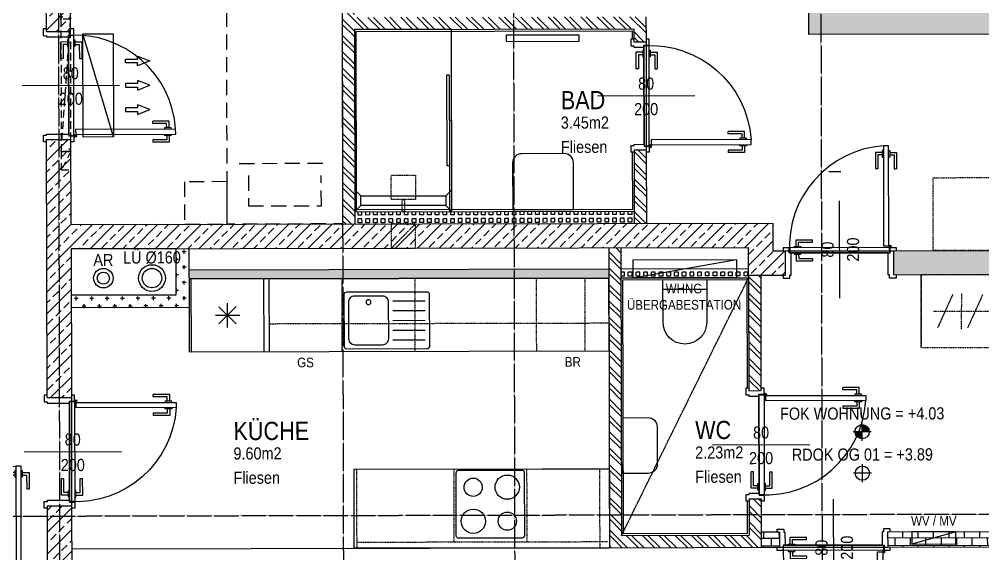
# Model space of a CAD drawing. Header units: millimetres. Extents: x -378801 to -302223, y -36469 to 154078.
# Drawn here: x -330827 to -322898, y 2559 to 6959 of the extents above; entities that cross this region are included whole.
import ezdxf
from ezdxf.enums import TextEntityAlignment as Align

# ---------------------------------------------------------------- set-up
doc = ezdxf.new("R2010")
doc.units = ezdxf.units.MM
doc.linetypes.add('HIDDEN2', pattern=[0.1875, 0.125, -0.0625])
doc.linetypes.add('STRICHPUNKT', pattern=[1, 0.5, -0.25, 0, -0.25])
for name, color, linetype in [('00-AUF---------M0', 8, 'Continuous'), ('00_HLP---------M0', 6, 'Continuous'), ('00_HLP-G00-L01-M0', 6, 'Continuous'), ('01-ANS-G00-L01-M0', 8, 'Continuous'), ('01-SYM-G00-L01-M0', 8, 'Continuous'), ('01-TXT---------M0', 1, 'Continuous'), ('01-TXT---------PP', 1, 'Continuous'), ('01-TXT-G00-L01-M0', 1, 'Continuous'), ('02-AXO-G00-L01-M0', 8, 'STRICHPUNKT'), ('02-FIL-G00-L01-ORANGE', 40, 'Continuous'), ('02-FIL-G00-L01-STB', 8, 'Continuous'), ('02-FLI-G00-L01-M0', 141, 'Continuous'), ('02-HID-G00-L01-M0', 8, 'HIDDEN2'), ('02-TWA---------M0', 4, 'Continuous'), ('02-TWA-G00-L01-M0', 4, 'Continuous'), ('02-ZWA---------M0', 2, 'Continuous'), ('02-ZWA-G00-L01-M0', 2, 'Continuous'), ('03-ANS-G00-L01-M0', 8, 'Continuous'), ('03-HID-G00-L01-M0', 8, 'HIDDEN2'), ('03-SYM-G00-L01-M0', 8, 'Continuous'), ('05-STO--------M0', 1, 'Continuous'), ('05-SYM---------M0', 8, 'Continuous'), ('05-SYM--------M0', 8, 'Continuous'), ('05-SYM-G00-L01-M0', 8, 'Continuous'), ('05-TXT--------M0', 8, 'Continuous'), ('05-TXT-G00-L01-M0', 8, 'Continuous'), ('07-SAN-G00-L01-FBHZG-EVERT', 8, 'Continuous'), ('07-SAN-G00-L01-KLIMA', 8, 'Continuous'), ('07-SAN-G00-L01-Küche', 8, 'Continuous'), ('07-SAN-G00-L01-M0', 8, 'Continuous'), ('07-SYM-G00-L01-M0', 8, 'STRICHPUNKT'), ('07_MOB-G00-L01-M0', 6, 'HIDDEN2')]:
    doc.layers.add(name, color=color, linetype=linetype)
doc.styles.add('ARIAL', font='arial.ttf', dxfattribs={"width": 0.85})
pattern_1 = [(135.12216, (-392171.63, -40382.8), (-67.20816, -67.49537), []), (135.12216, (-392171.72, -40337.9), (-67.20816, -67.49537), [])]
pattern_2 = [(0.12216, (-392171.63, -40382.8), (-0.13539, 63.499856), []), (90.12216, (-392171.63, -40382.8), (-126.99971, -0.27078), [63.5, -63.5]), (90.12216, (-392108.13, -40382.67), (-126.99971, -0.27078), [-63.5, 63.5])]
pattern_3 = [(90.122164, (-392171.63, -40382.8), (-31.749928, -0.067696), [31.75, -31.75]), (180.122164, (-392171.63, -40382.8), (0.067696, -31.749928), [31.75, -31.75])]
pattern_4 = [(45.12216, (-392171.63, -40382.8), (-89.99383, 89.61088), []), (45.12216, (-392081.83, -40382.61), (-89.99383, 89.61088), [63.5, -31.75])]

# ---------------------------------------------------------------- blocks, each defined once
blk = doc.blocks.new('TÜR-80_20er-WAND')
at = {"layer": '00_HLP---------M0'}
for points in [[(-0.3575, 0.045), (-0.3575, 0.101), (-0.2225, 0.101)], [(-0.3375, 0.045), (-0.3375, 0.081), (-0.2225, 0.081)], [(-0.2225, 0.081), (-0.2225, 0.101)], [(-0.375, 0.035), (-0.375, 0.045), (-0.32, 0.045), (-0.32, 0.035)], [(0.4, -0.007), (-0.4, -0.007)], [(-0.375, -0.007), (-0.375, -0.017), (-0.32, -0.017), (-0.32, -0.007)], [(-0.3575, -0.017), (-0.3575, -0.073), (-0.2225, -0.073)], [(-0.3375, -0.017), (-0.3375, -0.053), (-0.2225, -0.053)], [(-0.2225, -0.053), (-0.2225, -0.073)]]:
    blk.add_lwpolyline(points, dxfattribs=at)
blk.add_lwpolyline([(0.4115, 0.035), (-0.4115, 0.035), (-0.4115, 0.035), (-0.4115, -0.007), (0.4115, -0.007)], close=True, dxfattribs=at)
at = {"layer": '02-TWA---------M0'}
for points in [[(-0.445, -0.19), (-0.445, 0.01)], [(0.445, -0.19), (0.445, 0.01)]]:
    blk.add_lwpolyline(points, dxfattribs=at)
at = {"layer": '05-STO--------M0'}
for points in [[(-0.465, -0.19), (-0.465, -0.215), (-0.41, -0.215), (-0.41, -0.19), (-0.4, -0.19), (-0.4, -0.007), (-0.415, -0.007), (-0.415, 0.035), (-0.465, 0.035), (-0.465, 0.01)], [(0.465, -0.19), (0.465, -0.215), (0.41, -0.215), (0.41, -0.19), (0.4, -0.19), (0.4, -0.007), (0.415, -0.007), (0.415, 0.035), (0.465, 0.035), (0.465, 0.01)]]:
    blk.add_lwpolyline(points, dxfattribs=at)
at = {"layer": '05-SYM---------M0'}
for points in [[(0.352, 0.8185), (0.296, 0.8185), (0.296, 0.6835)], [(0.352, 0.7985), (0.316, 0.7985), (0.316, 0.6835)], [(0.362, 0.836), (0.352, 0.836), (0.352, 0.781), (0.362, 0.781)], [(0.404, 0.836), (0.414, 0.836), (0.414, 0.781), (0.404, 0.781)], [(0.414, 0.8185), (0.47, 0.8185), (0.47, 0.6835)], [(0.414, 0.7985), (0.45, 0.7985), (0.45, 0.6835)], [(0.316, 0.6835), (0.296, 0.6835)], [(0.45, 0.6835), (0.47, 0.6835)]]:
    blk.add_lwpolyline(points, dxfattribs=at)
at = {"layer": '05-SYM--------M0'}
blk.add_lwpolyline([(0.404, 0.0495), (0.404, 0.8725), (0.404, 0.8725), (0.362, 0.8725), (0.362, 0.0495)], close=True, dxfattribs=at)
for points in [[(0.41, 0.046), (0.42, 0.046)], [(0.415, 0.041), (0.415, 0.051)]]:
    blk.add_lwpolyline(points, dxfattribs=at)
blk.add_circle((0.415, 0.046), 0.01, dxfattribs=at)
blk.add_arc((0.415, 0.046), 0.8282, 93.66912, 183.66912, dxfattribs=at)
blk = doc.blocks.new('05-TXT')
at = {"layer": '05-TXT--------M0'}
blk.add_line((-0.4, 0), (0.4, 0), dxfattribs=at)
at = {"layer": '05-TXT--------M0', "color": 8, "style": 'ARIAL', "width": 0.85}
blk.add_attdef('BREITE', text='', height=0.1, dxfattribs=at).set_placement((0, 0.05), align=Align.CENTER)
blk.add_attdef('HÖHE', text='', height=0.1, rotation=360, dxfattribs=at).set_placement((0, -0.06), align=Align.TOP_CENTER)
blk = doc.blocks.new('Kühlschrank')
blk.add_lwpolyline([(-0.3, 0), (0.3, 0), (0.3, -0.6), (-0.3, -0.6)], close=True)
for points in [[(0.0707, -0.2293), (-0.0707, -0.3707)], [(-0.0707, -0.2293), (0.0707, -0.3707)], [(0, -0.2), (0, -0.4)], [(-0.1, -0.3), (0.1, -0.3)]]:
    blk.add_lwpolyline(points)
blk = doc.blocks.new('kochfeld')
blk.add_lwpolyline([(-0.28, -0.55), (-0.28, -0.03, -0.414214), (-0.26, -0.01), (0.26, -0.01, -0.414214), (0.28, -0.03), (0.28, -0.55, -0.414214), (0.26, -0.57), (-0.26, -0.57, -0.414214)], format="xyb", close=True)
for centre, radius in [((-0.14, -0.15), 0.075), ((0.14, -0.15), 0.1), ((-0.14, -0.43), 0.1), ((0.14, -0.43), 0.075)]:
    blk.add_circle(centre, radius)
blk = doc.blocks.new('Spüle')
for points in [[(0.4, -0.02), (-0.26, -0.02, 0.414214), (-0.28, -0.04), (-0.28, -0.47, 0.414214), (-0.26, -0.49), (0.4, -0.49, 0.414214), (0.42, -0.47), (0.42, -0.04, 0.414214)], [(-0.195, -0.055), (0.035, -0.055, -0.414214), (0.085, -0.105), (0.085, -0.405, -0.414214), (0.035, -0.455), (-0.195, -0.455, -0.414214), (-0.245, -0.405), (-0.245, -0.105, -0.414214)]]:
    blk.add_lwpolyline(points, format="xyb", close=True)
for points in [[(0.12, -0.095), (0.385, -0.095)], [(0.12, -0.175), (0.385, -0.175)], [(0.12, -0.255), (0.385, -0.255)], [(0.12, -0.335), (0.385, -0.335)], [(0.12, -0.415), (0.385, -0.415)]]:
    blk.add_lwpolyline(points)
blk.add_circle((-0.08, -0.405), 0.02)
blk = doc.blocks.new('TÜR-80_12-5er-WAND')
at = {"layer": '00_HLP---------M0'}
blk.add_lwpolyline([(-0.025, 0.4115), (-0.025, -0.4115), (-0.025, -0.4115), (0.017, -0.4115), (0.017, 0.4115)], close=True, dxfattribs=at)
for points in [[(0.017, 0.4), (0.017, -0.4)], [(-0.035, -0.3575), (-0.091, -0.3575), (-0.091, -0.2225)], [(-0.071, -0.2225), (-0.091, -0.2225)], [(-0.035, -0.3375), (-0.071, -0.3375), (-0.071, -0.2225)], [(0.027, -0.3575), (0.083, -0.3575), (0.083, -0.2225)], [(0.027, -0.3375), (0.063, -0.3375), (0.063, -0.2225)], [(0.063, -0.2225), (0.083, -0.2225)], [(-0.025, -0.375), (-0.035, -0.375), (-0.035, -0.32), (-0.025, -0.32)], [(0.017, -0.375), (0.027, -0.375), (0.027, -0.32), (0.017, -0.32)]]:
    blk.add_lwpolyline(points, dxfattribs=at)
at = {"layer": '02-ZWA---------M0'}
for points in [[(0.125, 0.445), (0, 0.445)], [(0.125, -0.445), (0, -0.445)]]:
    blk.add_lwpolyline(points, dxfattribs=at)
at = {"layer": '05-STO--------M0'}
for points in [[(0.125, 0.465), (0.15, 0.465), (0.15, 0.41), (0.125, 0.41), (0.125, 0.4), (0.017, 0.4), (0.017, 0.415), (-0.025, 0.415), (-0.025, 0.465), (0, 0.465)], [(0.125, -0.465), (0.15, -0.465), (0.15, -0.41), (0.125, -0.41), (0.125, -0.4), (0.017, -0.4), (0.017, -0.415), (-0.025, -0.415), (-0.025, -0.465), (0, -0.465)]]:
    blk.add_lwpolyline(points, dxfattribs=at)
at = {"layer": '05-SYM---------M0'}
for points in [[(-0.826, 0.404), (-0.826, 0.414), (-0.771, 0.414), (-0.771, 0.404)], [(-0.8085, 0.414), (-0.8085, 0.47), (-0.6735, 0.47)], [(-0.7885, 0.414), (-0.7885, 0.45), (-0.6735, 0.45)], [(-0.6735, 0.45), (-0.6735, 0.47)], [(-0.826, 0.362), (-0.826, 0.352), (-0.771, 0.352), (-0.771, 0.362)], [(-0.8085, 0.352), (-0.8085, 0.296), (-0.6735, 0.296)], [(-0.7885, 0.352), (-0.7885, 0.316), (-0.6735, 0.316)], [(-0.6735, 0.316), (-0.6735, 0.296)]]:
    blk.add_lwpolyline(points, dxfattribs=at)
at = {"layer": '05-SYM--------M0'}
blk.add_lwpolyline([(-0.0395, 0.404), (-0.8625, 0.404), (-0.8625, 0.404), (-0.8625, 0.362), (-0.0395, 0.362)], close=True, dxfattribs=at)
for points in [[(-0.031, 0.415), (-0.041, 0.415)], [(-0.036, 0.41), (-0.036, 0.42)]]:
    blk.add_lwpolyline(points, dxfattribs=at)
blk.add_circle((-0.036, 0.415), 0.01, dxfattribs=at)
blk.add_arc((-0.036, 0.415), 0.8282, 183.66912, 273.66912, dxfattribs=at)
blk = doc.blocks.new('TÜR-80_10er-WAND')
at = {"layer": '00_HLP---------M0'}
for points in [[(-0.3575, 0.027), (-0.3575, 0.083), (-0.2225, 0.083)], [(-0.2225, 0.063), (-0.2225, 0.083)], [(0.4, 0.017), (-0.4, 0.017)], [(-0.375, 0.017), (-0.375, 0.027), (-0.32, 0.027), (-0.32, 0.017)], [(-0.3375, 0.027), (-0.3375, 0.063), (-0.2225, 0.063)], [(-0.375, -0.025), (-0.375, -0.035), (-0.32, -0.035), (-0.32, -0.025)], [(-0.3575, -0.035), (-0.3575, -0.091), (-0.2225, -0.091)], [(-0.3375, -0.035), (-0.3375, -0.071), (-0.2225, -0.071)], [(-0.2225, -0.071), (-0.2225, -0.091)]]:
    blk.add_lwpolyline(points, dxfattribs=at)
blk.add_lwpolyline([(0.4115, -0.025), (-0.4115, -0.025), (-0.4115, -0.025), (-0.4115, 0.017), (0.4115, 0.017)], close=True, dxfattribs=at)
at = {"layer": '02-ZWA---------M0'}
for points in [[(-0.445, 0.1), (-0.445, 0)], [(0.445, 0.1), (0.445, 0)]]:
    blk.add_lwpolyline(points, dxfattribs=at)
at = {"layer": '05-STO--------M0'}
for points in [[(-0.465, 0.1), (-0.465, 0.125), (-0.41, 0.125), (-0.41, 0.1), (-0.4, 0.1), (-0.4, 0.017), (-0.415, 0.017), (-0.415, -0.025), (-0.465, -0.025), (-0.465, 0)], [(0.465, 0.1), (0.465, 0.125), (0.41, 0.125), (0.41, 0.1), (0.4, 0.1), (0.4, 0.017), (0.415, 0.017), (0.415, -0.025), (0.465, -0.025), (0.465, 0)]]:
    blk.add_lwpolyline(points, dxfattribs=at)
at = {"layer": '05-SYM---------M0'}
for points in [[(0.352, -0.8085), (0.296, -0.8085), (0.296, -0.6735)], [(0.316, -0.6735), (0.296, -0.6735)], [(0.352, -0.7885), (0.316, -0.7885), (0.316, -0.6735)], [(0.414, -0.8085), (0.47, -0.8085), (0.47, -0.6735)], [(0.414, -0.7885), (0.45, -0.7885), (0.45, -0.6735)], [(0.45, -0.6735), (0.47, -0.6735)], [(0.362, -0.826), (0.352, -0.826), (0.352, -0.771), (0.362, -0.771)], [(0.404, -0.826), (0.414, -0.826), (0.414, -0.771), (0.404, -0.771)]]:
    blk.add_lwpolyline(points, dxfattribs=at)
at = {"layer": '05-SYM--------M0'}
blk.add_lwpolyline([(0.404, -0.0395), (0.404, -0.8625), (0.404, -0.8625), (0.362, -0.8625), (0.362, -0.0395)], close=True, dxfattribs=at)
for points in [[(0.41, -0.036), (0.42, -0.036)], [(0.415, -0.031), (0.415, -0.041)]]:
    blk.add_lwpolyline(points, dxfattribs=at)
blk.add_circle((0.415, -0.036), 0.01, dxfattribs=at)
blk.add_arc((0.415, -0.036), 0.8282, 176.33088, 266.33088, dxfattribs=at)
blk = doc.blocks.new('03-rar')
blk.add_circle((0, 0), 0.05)
at = {"layer": '01-TXT---------M0', "color": 8, "style": 'ARIAL', "width": 0.85}
blk.add_attdef('RR', text='', height=0.1, dxfattribs=at).set_placement((0, 0.1), align=Align.CENTER)
blk = doc.blocks.new('01-HK1')
for p, q in [((-0.0005, -0.0742), (-0.0005, 0.0742)), ((0.0737, 0), (-0.0747, 0))]:
    blk.add_line(p, q)
blk.add_circle((-0.0005, 0), 0.0586)
for points in [[(-0.0005, 0.0586), (0.0409, 0.0414), (-0.0005, 0)], [(-0.0005, 0), (0.0581, 0), (0.0409, 0.0414)], [(-0.0591, 0), (-0.0419, -0.0414), (-0.0005, 0)], [(-0.0419, -0.0414), (-0.0005, -0.0586), (-0.0005, 0)]]:
    blk.add_solid(points)
at = {"layer": '01-TXT---------M0', "color": 8, "style": 'ARIAL', "width": 0.85}
blk.add_attdef('HEIGHT', text='', height=0.1, dxfattribs=at).set_placement((0, 0.2), align=Align.TOP_CENTER)
blk = doc.blocks.new('01-HK2')
for p, q in [((0.098, 0), (-0.098, 0)), ((0, -0.098), (0, 0.098))]:
    blk.add_line(p, q)
blk.add_circle((0, 0), 0.0773)
at = {"layer": '01-TXT---------M0', "color": 8, "style": 'ARIAL', "width": 0.85}
blk.add_attdef('HEIGHT', text='', height=0.1, rotation=360, dxfattribs=at).set_placement((0, 0.132), align=Align.BOTTOM_CENTER)
blk = doc.blocks.new('WDB_KLIMA-INNEN_STB')
at = {"layer": '02-TWA---------M0', "linetype": 'HIDDEN2', "ltscale": 0.5}
for points in [[(0, 0.545), (0.08, 0.545), (0.08, 0.695), (0, 0.695)], [(0, 0.545), (0, -0.545), (0.08, -0.545), (0.08, 0.545)], [(0, -0.545), (0.08, -0.545), (0.08, -0.745), (0, -0.745)]]:
    blk.add_lwpolyline(points, close=True, dxfattribs=at)
for points in [[(0, 0.545), (0.08, 0.695)], [(0.08, 0.545), (0, -0.545)], [(0, -0.745), (0.08, -0.545)]]:
    blk.add_lwpolyline(points, dxfattribs=at)
blk = doc.blocks.new('07-WT-WC')
blk.add_lwpolyline([(1.005, -0.015), (1.005, -0.22, -0.414214), (0.93, -0.295), (0.62, -0.295, -0.414214), (0.545, -0.22), (0.545, -0.015)], format="xyb", close=True)
blk = doc.blocks.new('07-WC')
blk.add_lwpolyline([(-0.015, -0.18), (-0.365, -0.18, -1), (-0.365, 0.18, 0), (-0.015, 0.18), (-0.015, -0.18)], format="xyb", close=True)
blk.add_lwpolyline([(-0.095, -0.18), (-0.095, 0.18)])
blk = doc.blocks.new('BETT_90')
blk.add_lwpolyline([(0, 0.95), (-0.35, 0.95), (-0.35, 1.3), (0, 1.3)], close=True)
at = {"flags": 128}
blk.add_lwpolyline([(-2.1, 0.95), (-2.1, 0), (0, 0), (0, 0.95)], close=True, dxfattribs=at)
for points in [[(-0.5, 0.85), (-0.5, 0.1)], [(-0.4, 0.775), (-0.15, 0.775), (-0.15, 0.175), (-0.4, 0.175)]]:
    blk.add_lwpolyline(points)
blk = doc.blocks.new('01-SQM')
at = {"layer": '01-TXT---------M0', "color": 1, "style": 'ARIAL', "width": 0.85}
blk.add_attdef('ROOM', (0, 0), '', height=0.15, dxfattribs=at)
blk.add_attdef('AREA', text='', height=0.1, dxfattribs=at).set_placement((0, -0.06), align=Align.TOP_LEFT)
at = {"layer": '01-TXT---------PP', "color": 1, "style": 'ARIAL', "width": 0.85}
blk.add_attdef('NR', text='', height=0.15, dxfattribs=at).set_placement((-0.1173, 0), align=Align.RIGHT)
blk.add_attdef('FLOOR', text='', height=0.1, dxfattribs=at).set_placement((0, -0.26), align=Align.TOP_LEFT)
blk = doc.blocks.new('07-WT60')
blk.add_lwpolyline([(-0.015, 0.25), (-0.4, 0.25, 0.414214), (-0.475, 0.175), (-0.475, -0.175, 0.414214), (-0.4, -0.25), (-0.015, -0.25)], format="xyb", close=True)
blk = doc.blocks.new('KLIMAGERÄT')
for points in [[(-0.425, 0), (0.425, 0), (0.425, -0.25), (-0.425, -0.25), (-0.425, 0)], [(-0.215, -0.35), (-0.215, -0.45), (-0.24, -0.45), (-0.2, -0.55), (-0.2, -0.55), (-0.16, -0.45), (-0.185, -0.45), (-0.185, -0.35), (-0.215, -0.35)], [(-0.015, -0.35), (-0.015, -0.45), (-0.04, -0.45), (0, -0.55), (0, -0.55), (0.04, -0.45), (0.015, -0.45), (0.015, -0.35), (-0.015, -0.35)], [(0.215, -0.35), (0.215, -0.45), (0.24, -0.45), (0.2, -0.55), (0.2, -0.55), (0.16, -0.45), (0.185, -0.45), (0.185, -0.35), (0.215, -0.35)]]:
    blk.add_lwpolyline(points, close=True)
blk.add_lwpolyline([(-0.425, -0.25), (0.425, 0)])

msp = doc.modelspace()

# ---------------------------------------------------------------- hatches: boundary and pattern name
at = {"layer": '02-FIL-G00-L01-ORANGE', "true_color": 0x636466}
h = msp.add_hatch(dxfattribs=at)
h.set_pattern_fill('ANSI32', color=251, scale=10, angle=197.16870486, style=0)
h.set_pattern_definition(pattern_1)
h.paths.add_polyline_path([(-328076.3269, 10023.9752), (-328176.3266, 10023.762), (-328166.1989, 5273.7728), (-328066.1991, 5273.986), (-328069.6106, 6873.9824), (-325769.6158, 6878.8863), (-325769.3919, 6773.8866), (-325669.3922, 6774.0998), (-325669.8293, 6979.0993), (-328069.8238, 6973.9821)])
h = msp.add_hatch(dxfattribs=at)
h.set_pattern_fill('ANSI32', color=251, scale=10, angle=197.16870486, style=0)
h.set_pattern_definition(pattern_1)
h.paths.add_polyline_path([(-325667.4945, 5884.1018), (-325767.4943, 5883.8886), (-325766.2044, 5278.89), (-325666.2046, 5279.1032)])
h = msp.add_hatch(dxfattribs=at)
h.set_pattern_fill('SQUARE', color=251, scale=10, angle=197.16870486, style=0)
h.set_pattern_definition(pattern_3)
h.paths.add_polyline_path([(-325766.2044, 5278.89), (-325766.4176, 5378.8897), (-328066.4124, 5373.9858), (-328066.1991, 5273.986)])
h = msp.add_hatch(dxfattribs=at)
h.set_pattern_fill('ANSI32', color=251, scale=10, angle=197.16870486, style=0)
h.set_pattern_definition(pattern_1)
h.paths.add_polyline_path([(-325875.7777, 5078.6559), (-325975.7775, 5078.4427), (-325970.511, 2608.4483), (-324720.5139, 2611.1135), (-324721.3667, 3011.1126), (-324821.3665, 3010.8994), (-324820.7269, 2710.9), (-325870.7245, 2708.6613)])
h = msp.add_hatch(dxfattribs=at)
h.set_pattern_fill('CROSS', color=251, scale=10, angle=197.16870486, style=0)
h.set_pattern_definition([(90.26447, (-337081.75, 30520.496), (-63.79243, 63.20622), [31.75, -95.25]), (180.26447, (-337065.95, 30536.444), (-63.20622, -63.79243), [31.75, -95.25])])
h.paths.add_polyline_path([(-329430.7696, 5071.0761), (-329535.7694, 5070.8522), (-329534.9485, 4685.8531), (-330399.9465, 4684.0088), (-330399.7226, 4579.009), (-329429.7248, 4581.0772)])
h = msp.add_hatch(dxfattribs=at)
h.set_pattern_fill('SQUARE', color=251, scale=10, angle=197.16870486, style=0)
h.set_pattern_definition(pattern_3)
h.paths.add_polyline_path([(-325975.4043, 4903.4431), (-329430.3965, 4896.0765), (-329430.2366, 4821.0766), (-325975.2444, 4828.4432)])
h = msp.add_hatch(dxfattribs=at)
h.set_pattern_fill('SQUARE', color=251, scale=10, angle=197.16870486, style=0)
h.set_pattern_definition(pattern_3)
h.paths.add_polyline_path([(-324825.4069, 4905.895), (-325875.4046, 4903.6563), (-325875.2446, 4828.6565), (-324825.247, 4830.8952), (-324825.2897, 4850.8952)])
h = msp.add_hatch(dxfattribs=at)
h.set_pattern_fill('ANSI32', color=251, scale=10, angle=197.16870486, style=0)
h.set_pattern_definition(pattern_1)
h.paths.add_polyline_path([(-324725.2899, 4851.1084), (-324825.2897, 4850.8952), (-324823.2641, 3900.8973), (-324723.2644, 3901.1105)])
h = msp.add_hatch(dxfattribs=at)
h.set_pattern_fill('BRICK', color=251, scale=10, angle=107.16870486, style=0)
h.set_pattern_definition(pattern_2)
h.paths.add_polyline_path([(-324570.7808, 2736.433), (-324720.7804, 2736.1132), (-324720.5139, 2611.1135), (-324570.5142, 2611.4333)])
h = msp.add_hatch(dxfattribs=at)
h.set_pattern_fill('BRICK', color=251, scale=10, angle=107.16870486, style=0)
h.set_pattern_definition(pattern_2)
h.paths.add_polyline_path([(-321130.7886, 2743.7676), (-323680.7828, 2738.3306), (-323680.5163, 2613.3309), (-321130.522, 2618.7679)])
at = {"layer": '02-FIL-G00-L01-STB', "true_color": 0x636466}
h = msp.add_hatch(dxfattribs=at)
h.set_pattern_fill('ANSI33', color=251, scale=20, angle=107.16870486, style=0)
h.set_pattern_definition(pattern_4)
h.paths.add_polyline_path([(-321966.6052, 10161.0024), (-321966.6052, 10161.0024), (-321966.7672, 10237.0022), (-324136.7623, 10232.3754), (-324139.9605, 11732.372), (-325079.9584, 11730.3678), (-325079.5319, 11530.3683), (-324339.5336, 11531.9461), (-324329.5125, 6831.9567), (-321139.5197, 6838.7583), (-321135.7245, 5058.7624), (-323630.7188, 5053.4426), (-323630.2924, 4853.4431), (-321135.2981, 4858.7628), (-321133.8162, 4163.7644), (-320933.8167, 4164.1908), (-320939.5202, 6839.1848), (-319439.5236, 6842.383), (-319442.2528, 8122.3801), (-317332.2575, 8126.8789), (-317327.2896, 5796.8842), (-317127.2901, 5797.3106), (-317128.6547, 6437.3092), (-316528.656, 6438.5885), (-313808.6622, 6444.3879), (-313808.6622, 6444.388), (-313508.6629, 6445.0276), (-313507.5222, 5910.0288), (-313507.2983, 5805.0291), (-313307.2988, 5805.4555), (-313314.6121, 9235.4477), (-313514.6116, 9235.0213), (-313509.0893, 6645.0271), (-317129.0811, 6637.3087), (-317129.8913, 7017.3079), (-317132.6844, 8327.3049), (-319642.6787, 8321.9532), (-319639.9496, 7041.9561), (-324129.9394, 7032.3827), (-324136.3358, 10032.3759), (-321966.3408, 10037.0027)])
h = msp.add_hatch(dxfattribs=at)
h.set_pattern_fill('ANSI33', color=251, scale=20, angle=107.16870486, style=0)
h.set_pattern_definition(pattern_4)
h.paths.add_polyline_path([(-329526.588, 10144.8833), (-329526.588, 10144.8833), (-329526.75, 10220.8831), (-331666.7451, 10216.3203), (-331666.5831, 10140.3205), (-331666.5831, 10140.3205), (-331666.3187, 10016.3208), (-330611.3211, 10018.5702), (-330604.5835, 6858.5774), (-330404.584, 6859.0038), (-330411.3216, 10018.9966), (-329526.3236, 10020.8836)])
h = msp.add_hatch(dxfattribs=at)
h.set_pattern_fill('ANSI33', color=251, scale=20, angle=107.16870486, style=0)
h.set_pattern_definition(pattern_4)
h.paths.add_polyline_path([(-324626.207, 5281.3206), (-330401.1938, 5269.0074), (-330402.6863, 5969.0058), (-330602.6859, 5968.5794), (-330598.1551, 3843.5842), (-330398.1555, 3844.0107), (-330400.7674, 5069.0079), (-329535.7694, 5070.8522), (-324825.7801, 5080.8946), (-324825.2897, 4850.8952), (-324520.2904, 4851.5455), (-324520.7168, 5051.545), (-324625.7166, 5051.3211)])
h = msp.add_hatch(dxfattribs=at)
h.set_pattern_fill('ANSI33', color=251, scale=20, angle=107.16870486, style=0)
h.set_pattern_definition(pattern_4)
h.paths.add_polyline_path([(-330396.2579, 2954.0127), (-330596.2574, 2953.5863), (-330587.441, -1181.4043), (-331842.4381, -1184.0802), (-331842.1737, -1308.0799), (-331842.1737, -1308.0799), (-331842.0117, -1384.0797), (-330587.0145, -1381.4039), (-330583.8163, -2881.4005), (-329421.319, -2878.9218), (-329421.481, -2802.922), (-329421.481, -2802.922), (-329421.7454, -2678.9223), (-330384.2432, -2680.9745)])

# ---------------------------------------------------------------- linework, layer by layer
at = {"layer": '00-AUF---------M0'}
msp.add_lwpolyline([(-324066.241, 5702.4355), (-324166.2406, 5702.503)], dxfattribs=at)
at = {"layer": '00_HLP-G00-L01-M0', "color": 251, "true_color": 0x636466}
for centre, radius in [((-329735.2519, 4827.9263), 110), ((-330135.251, 4827.0734), 80)]:
    msp.add_circle(centre, radius, dxfattribs=at)
at = {"layer": '01-ANS-G00-L01-M0', "color": 251, "true_color": 0x636466}
for points in [[(-325669.3922, 6774.0998), (-325667.4945, 5884.1018)], [(-324520.7168, 5051.545), (-323630.7188, 5053.4426)], [(-330398.1555, 3844.0107), (-330396.2579, 2954.0127)], [(-330395.501, 2599.0135), (-325970.511, 2608.4483)], [(-324570.5142, 2611.4333), (-323680.5163, 2613.3309)]]:
    msp.add_lwpolyline(points, dxfattribs=at)
at = {"layer": '02-AXO-G00-L01-M0', "color": 251, "true_color": 0x636466}
for points in [[(-324257.7211, 20062.1399), (-324187.5652, -12841.529)], [(-330532.7068, 20048.7606), (-330462.551, -12854.9082)], [(-328197.7124, 20053.7392), (-328127.5565, -12849.9297)], [(-326787.7154, 20056.7455), (-326717.5595, -12846.9233)], [(-337363.6923, 2854.1568), (-303751.1372, 2925.8242)]]:
    msp.add_lwpolyline(points, dxfattribs=at)
at = {"layer": '02-FLI-G00-L01-M0', "color": 251, "true_color": 0x636466}
for points in [[(-325782.4516, 5863.8567), (-325781.4495, 5393.8577), (-328051.4444, 5389.0177), (-328054.5786, 6859.0144), (-325784.5838, 6863.8544), (-325784.4345, 6793.8545)], [(-324836.3238, 2990.8674), (-324835.7588, 2725.868), (-325855.7565, 2723.6932), (-325860.2127, 4813.6885), (-324840.215, 4815.8633), (-324838.3067, 3920.8653)]]:
    msp.add_lwpolyline(points, dxfattribs=at)
at = {"layer": '02-HID-G00-L01-M0', "color": 251, "true_color": 0x636466}
msp.add_lwpolyline([(-327766.1998, 5274.6257), (-327765.7734, 5074.6261), (-327565.7738, 5075.0525), (-327566.2003, 5275.0521)], close=True, dxfattribs=at)
msp.add_lwpolyline([(-327765.7734, 5074.6261), (-327566.2003, 5275.0521)], dxfattribs=at)
at = {"layer": '02-TWA-G00-L01-M0', "color": 251, "true_color": 0x636466}
for p, q in [((-330604.5835, 6858.5774), (-330611.3211, 10018.5702)), ((-330404.584, 6859.0038), (-330411.3216, 10018.9966)), ((-330598.1551, 3843.5842), (-330602.6859, 5968.5794)), ((-330401.1938, 5269.0074), (-330402.6863, 5969.0058)), ((-330400.7674, 5069.0079), (-330398.1555, 3844.0107)), ((-330587.441, -1181.4043), (-330596.2574, 2953.5863)), ((-330396.2579, 2954.0127), (-330384.2432, -2680.9745))]:
    msp.add_line(p, q, dxfattribs=at)
for points in [[(-321139.5197, 6838.7583), (-324329.5125, 6831.9567), (-324339.5336, 11531.9461)], [(-330401.1938, 5269.0074), (-324626.207, 5281.3206), (-324625.7166, 5051.3211)], [(-330400.7674, 5069.0079), (-324825.7801, 5080.8946)], [(-324825.2897, 4850.8952), (-324825.7801, 5080.8946)], [(-324625.7166, 5051.3211), (-324520.7168, 5051.545)], [(-323630.7188, 5053.4426), (-321135.7245, 5058.7624)], [(-324825.2897, 4850.8952), (-324520.2904, 4851.5455)], [(-323630.2924, 4853.4431), (-321135.2981, 4858.7628)]]:
    msp.add_lwpolyline(points, dxfattribs=at)
at = {"layer": '02-ZWA-G00-L01-M0', "color": 251, "true_color": 0x636466}
for p, q in [((-325875.7777, 5078.6559), (-325870.7245, 2708.6613)), ((-329534.9591, 4690.8531), (-329535.7694, 5070.8522)), ((-329430.7696, 5071.0761), (-329429.7355, 4586.0772)), ((-324825.2897, 4850.8952), (-324823.2641, 3900.8973)), ((-324725.2899, 4851.1084), (-324723.2644, 3901.1105)), ((-330399.9572, 4689.0087), (-329534.9591, 4690.8531)), ((-329429.7355, 4586.0772), (-330399.7333, 4584.009)), ((-324821.3665, 3010.8994), (-324820.7269, 2710.9)), ((-324721.3667, 3011.1126), (-324720.5139, 2611.1135)), ((-325870.7245, 2708.6613), (-324820.7269, 2710.9)), ((-323680.7828, 2738.3306), (-321130.7886, 2743.7676)), ((-323680.5162, 2613.3309), (-321130.522, 2618.7679))]:
    msp.add_line(p, q, dxfattribs=at)
for points in [[(-328176.3266, 10023.762), (-328166.1989, 5273.7728)], [(-325669.8293, 6979.0993), (-325669.3922, 6774.0998)], [(-328069.6106, 6873.9824), (-325769.6158, 6878.8863)], [(-328069.6106, 6873.9824), (-328066.1991, 5273.986)], [(-325769.6158, 6878.8863), (-325769.3919, 6773.8866)], [(-325767.4943, 5883.8886), (-325766.2044, 5278.89)], [(-325667.4945, 5884.1018), (-325666.2046, 5279.1032)], [(-328066.4124, 5373.9858), (-325766.4176, 5378.8897)], [(-325975.7775, 5078.4427), (-325970.511, 2608.4483), (-324570.5142, 2611.4333)], [(-329430.3965, 4896.0765), (-325975.4043, 4903.4431)], [(-325875.4046, 4903.6563), (-324825.4069, 4905.895)], [(-329430.2366, 4821.0766), (-325975.2444, 4828.4432)], [(-325875.2446, 4828.6565), (-324825.247, 4830.8952)], [(-324570.7808, 2736.433), (-324720.7804, 2736.1132)]]:
    msp.add_lwpolyline(points, dxfattribs=at)
at = {"layer": '03-ANS-G00-L01-M0', "color": 251, "true_color": 0x636466}
msp.add_lwpolyline([(-330400.7674, 5069.0079), (-330399.9572, 4689.0087), (-329534.9591, 4690.8531), (-329535.7694, 5070.8522)], close=True, dxfattribs=at)
at = {"layer": '03-HID-G00-L01-M0', "color": 251, "true_color": 0x636466}
msp.add_lwpolyline([(-325870.7245, 2708.6613), (-324825.247, 4830.8952)], dxfattribs=at)
at = {"layer": '07-SAN-G00-L01-FBHZG-EVERT', "color": 251, "true_color": 0x636466}
for points in [[(-325775.2449, 4828.8697), (-325775.5647, 4978.8693), (-324925.5666, 4980.6817), (-324925.2468, 4830.682)], [(-323120.5708, 2639.5249), (-323120.784, 2739.5246), (-323480.7832, 2738.7571), (-323480.57, 2638.7573)]]:
    msp.add_lwpolyline(points, close=True, dxfattribs=at)
for points in [[(-325775.2449, 4828.8697), (-324925.5666, 4980.6817)], [(-323120.784, 2739.5246), (-323480.57, 2638.7573)]]:
    msp.add_lwpolyline(points, dxfattribs=at)
at = {"layer": '07-SAN-G00-L01-M0', "color": 251, "true_color": 0x636466}
for points in [[(-327266.4142, 5375.6915), (-327269.6124, 6875.6881), (-328069.6106, 6873.9824), (-328066.4124, 5373.9858)], [(-326819.4002, 6776.6478), (-326219.4016, 6777.9271), (-326219.5082, 6827.927), (-326819.5068, 6826.6477)], [(-327288.8128, 6500.6463), (-327287.2137, 5750.648), (-327307.2136, 5750.6054), (-327308.8127, 6500.6037), (-327288.8128, 6500.6463)], [(-327316.6912, 5505.5846), (-327316.5207, 5425.5848), (-328016.5191, 5424.0923), (-328016.6896, 5504.0921), (-327316.6912, 5505.5846)], [(-325975.2444, 4828.4432), (-329430.2366, 4821.0766), (-329428.9573, 4221.078), (-325973.9651, 4228.4446), (-325975.2444, 4828.4432)], [(-328071.8922, 3253.9693), (-326523.6496, 3257.2704), (-325971.8969, 3258.4468), (-325970.511, 2608.4483), (-328070.5063, 2603.9708)]]:
    msp.add_lwpolyline(points, close=True, dxfattribs=at)
for points in [[(-327266.4142, 5375.6915), (-327268.0133, 6125.6898), (-327288.0132, 6125.6472), (-327286.4141, 5375.6489)], [(-328016.6896, 5504.0921), (-328066.7961, 5553.9854)], [(-327266.798, 5555.6911), (-327316.6912, 5505.5846)], [(-328016.5191, 5424.0923), (-328066.4124, 5373.9858)], [(-327266.4142, 5375.6915), (-327316.5207, 5425.5848)], [(-328773.2381, 4822.4775), (-328771.9588, 4222.4788)]]:
    msp.add_lwpolyline(points, dxfattribs=at)
at = {"layer": '07-SAN-G00-L01-M0', "color": 251, "linetype": 'HIDDEN2', "ltscale": 0.5, "true_color": 0x636466}
for points in [[(-327566.6267, 5475.0516), (-327766.6262, 5474.6252), (-327767.0527, 5674.6247), (-327567.0531, 5675.0512)], [(-327676.4132, 5374.8173), (-327676.6265, 5474.8171), (-327656.6265, 5474.8597), (-327656.4133, 5374.86)]]:
    msp.add_lwpolyline(points, close=True, dxfattribs=at)
for points in [[(-328173.2394, 4823.7568), (-328171.9601, 4223.7581)], [(-327573.2408, 4825.0361), (-327571.9615, 4225.0374)], [(-326573.2431, 4827.1682), (-326571.9638, 4227.1696)], [(-326173.244, 4828.0211), (-326171.9647, 4228.0224)], [(-328772.4492, 4452.4783), (-325974.4555, 4458.4441)], [(-328051.8922, 3254.0119), (-328050.5063, 2604.0134)], [(-327251.894, 3255.7176), (-327250.6147, 2655.719)], [(-326651.8954, 3256.9969), (-326650.6161, 2656.9983)], [(-326051.8968, 3258.2762), (-326050.5109, 2608.2777)], [(-328046.6129, 2654.0218), (-325986.6176, 2658.4141)]]:
    msp.add_lwpolyline(points, dxfattribs=at)
at = {"layer": '07_MOB-G00-L01-M0', "color": 251, "true_color": 0x636466}
for points in [[(-323305.7196, 5054.1356), (-323306.9989, 5654.1342), (-322307.0011, 5656.2664), (-322305.7218, 5056.2677)], [(-323405.1625, 4853.2716), (-323404.0164, 4255.2596), (-321904.0199, 4258.4579), (-321905.2963, 4857.1211)]]:
    msp.add_lwpolyline(points, close=True, dxfattribs=at)
for points in [[(-323404.0164, 4255.2596), (-323405.1625, 4853.2716)], [(-323146.5205, 4691.382), (-323270.0307, 4417.9863)], [(-323073.9648, 4704.9681), (-323075.1474, 4404.9705)], [(-322899.2155, 4691.9093), (-323022.7257, 4418.5136)], [(-323304.6542, 4554.4787), (-322004.6572, 4557.2505)]]:
    msp.add_lwpolyline(points, dxfattribs=at)

# ---------------------------------------------------------------- block references
at = {"layer": '01-SYM-G00-L01-M0', "color": 251, "true_color": 0x636466, "xscale": 1000, "yscale": 1000, "zscale": 1000, "rotation": 0.1222048592768112}
msp.add_blockref('01-HK1', (-323889.8739, 3562.8867), dxfattribs=at).add_auto_attribs({'HEIGHT': 'FOK WOHNUNG = +4.03'})
at = {"layer": '01-SYM-G00-L01-M0', "color": 251, "true_color": 0x636466}
ref = msp.add_blockref('01-HK2', (-323888.6355, 3221.4836), dxfattribs=dict(at, xscale=757.5757580624575, yscale=757.5757580613007, zscale=757.5757580681662, rotation=0.1221636013334861))
ref.add_attrib('HEIGHT', 'RDOK OG 01 = +3.89', dxfattribs={"layer": '01-TXT---------M0', "color": 8, "height": 100, "rotation": 0.1221636, "style": 'ARIAL', "width": 0.85}).set_placement((-323888.7937, 3295.7022), align=Align.BOTTOM_CENTER)
at = {"layer": '01-TXT-G00-L01-M0', "color": 251, "true_color": 0x636466, "xscale": 1000, "yscale": 1000, "zscale": 1000}
for p, rotation, values in [((-326370.8387, 6217.6029), 0.1221635764198058, {'ROOM': 'BAD', 'AREA': '3.45m2', 'FLOOR': 'Fliesen'}), ((-329065.0377, 3493.9899), 0.1221635760656192, {'ROOM': 'KÜCHE', 'AREA': '9.60m2', 'FLOOR': 'Fliesen'}), ((-325265.0463, 3502.0921), 0.1221635760656192, {'ROOM': 'WC', 'AREA': '2.23m2', 'FLOOR': 'Fliesen'})]:
    msp.add_blockref('01-SQM', p, dxfattribs=dict(at, rotation=rotation)).add_auto_attribs(values)
at = {"layer": '03-SYM-G00-L01-M0', "color": 251, "true_color": 0x636466, "xscale": 1000, "yscale": 1000, "zscale": 1000, "rotation": 0.122163614162419}
msp.add_blockref('03-rar', (-330135.251, 4827.0734), dxfattribs=at).add_auto_attribs({'RR': 'AR'})
at = {"layer": '03-SYM-G00-L01-M0', "color": 251, "true_color": 0x636466}
ref = msp.add_blockref('03-rar', (-329735.2519, 4827.9263), dxfattribs=dict(at, xscale=1600.000000298866, yscale=1600.000000298866, zscale=1600.000000298866, rotation=0.1221636201714772))
ref.add_attrib('RR', 'LÜ %%C160', dxfattribs={"layer": '01-TXT---------M0', "color": 8, "height": 100, "rotation": 0.12216362, "style": 'ARIAL', "oblique": 360, "width": 0.85}).set_placement((-329735.5077, 4947.926), align=Align.CENTER)
at = {"layer": '05-SYM-G00-L01-M0', "color": 251, "true_color": 0x636466, "yscale": 1000, "zscale": 1000}
for name, p, xscale, rotation in [('TÜR-80_20er-WAND', (-330413.6351, 6413.9835), 1000, 270.1221636698759), ('TÜR-80_10er-WAND', (-325668.4434, 6329.1008), -1000, 90.12216387454392), ('TÜR-80_20er-WAND', (-324075.6965, 5042.4939), 1000, 0.1221635171134021), ('TÜR-80_10er-WAND', (-324722.3155, 3456.1116), 1000, 90.1221634585747), ('TÜR-80_20er-WAND', (-330407.2067, 3398.9904), -1000, 270.1221636390177), ('TÜR-80_10er-WAND', (-331215.1153, 2417.2655), -1000, 180.1221638034045), ('TÜR-80_12-5er-WAND', (-324125.5152, 2612.3821), -1000, 270.1221634619826)]:
    msp.add_blockref(name, p, dxfattribs=dict(at, xscale=xscale, rotation=rotation))
at = {"layer": '05-TXT-G00-L01-M0', "color": 251, "true_color": 0x636466, "xscale": 1000, "yscale": 1000, "zscale": 1000}
for p, rotation in [((-330403.6351, 6414.0048), 0.1221635807334013), ((-325668.4434, 6329.1008), 0.1221635810478436), ((-324075.7391, 5062.4938), 90.12216357071964), ((-324722.3156, 3456.1116), 0.1221635827522138), ((-330387.2067, 3399.033), 0.122163575911375), ((-324125.5067, 2608.3821), 90.12216289442156)]:
    msp.add_blockref('05-TXT', p, dxfattribs=dict(at, rotation=rotation)).add_auto_attribs({'BREITE': '80', 'HÖHE': '200'})
at = {"layer": '07-SAN-G00-L01-KLIMA', "color": 251, "true_color": 0x636466, "xscale": 1000, "yscale": 1000, "zscale": 1000, "rotation": 90.1221635848908}
msp.add_blockref('KLIMAGERÄT', (-330303.6354, 6414.218), dxfattribs=at)
at = {"layer": '07-SAN-G00-L01-Küche', "color": 251, "true_color": 0x636466, "yscale": 1000, "zscale": 1000}
for name, p, xscale, rotation in [('Kühlschrank', (-329112.958, 4221.7518), -1000, 180.1221639177964), ('Spüle', (-327871.9608, 4224.3978), -1000, 180.1221632885534), ('kochfeld', (-326951.8947, 3256.3573), 1000, 0.1221639386610262)]:
    msp.add_blockref(name, p, dxfattribs=dict(at, xscale=xscale, rotation=rotation))
at = {"layer": '07-SAN-G00-L01-M0', "color": 251, "true_color": 0x636466, "xscale": 1000, "yscale": 1000, "zscale": 1000}
for name, p, rotation in [('WDB_KLIMA-INNEN_STB', (-330403.6351, 6414.0048), 180.1221635478277), ('07-WT60', (-326516.4159, 5377.2906), 270.1221635773627), ('07-WC', (-325350.2458, 4829.7758), 90.12216353043264), ('07-WT-WC', (-325870.6497, 2673.612), 90.12216364256207)]:
    msp.add_blockref(name, p, dxfattribs=dict(at, rotation=rotation))
at = {"layer": '07_MOB-G00-L01-M0', "color": 251, "true_color": 0x636466, "xscale": -1000, "yscale": 1000, "zscale": 1000, "rotation": 90.1221636341264}
msp.add_blockref('BETT_90', (-328166.1989, 5273.7726), dxfattribs=at)

# ---------------------------------------------------------------- texts
at = {"layer": '07-SAN-G00-L01-FBHZG-EVERT', "color": 251, "true_color": 0x636466, "char_height": 80, "width": 1165, "style": 'ARIAL'}
for s, insert, attachment_point, rotation in [('WHNG ÜBERGABESTATION', (-325356.8929, 4781.5116), 2, 0.12216359), ('WV / MV', (-323300.8902, 2789.1407), 8, 0.12216358)]:
    msp.add_mtext(s, dxfattribs=dict(at, insert=insert, attachment_point=attachment_point, rotation=rotation))
at = {"layer": '07-SYM-G00-L01-M0', "color": 251, "true_color": 0x636466, "char_height": 80, "width": 545.8, "attachment_point": 2, "rotation": 0.12216358, "style": 'ARIAL'}
for s, insert in [('GS', (-328471.8528, 4173.1186)), ('BR', (-326271.8578, 4177.8093))]:
    msp.add_mtext(s, dxfattribs=dict(at, insert=insert))

doc.saveas('drawing.dxf')
